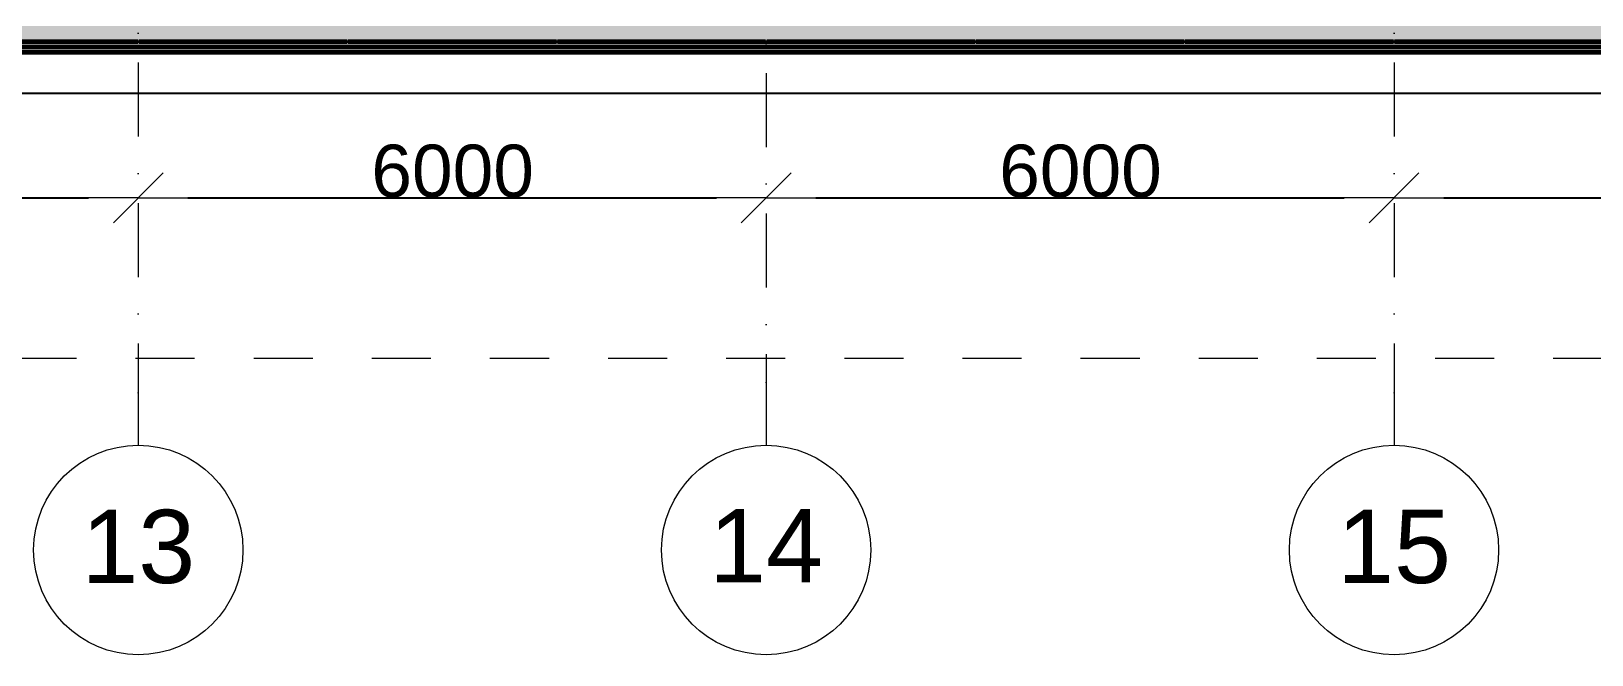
# Model space of a CAD drawing. Header units: millimetres. Extents: x -34838 to 729576, y -214038 to 121482.
# Drawn here: x 597157 to 612070, y -62187 to -56235 of the extents above; entities that cross this region are included whole.
import ezdxf
from ezdxf.enums import TextEntityAlignment as Align

# ---------------------------------------------------------------- set-up
doc = ezdxf.new("R2010")
doc.units = ezdxf.units.MM
doc.header["$MEASUREMENT"] = 0
doc.linetypes.add('Штриховая', pattern=[1128.888893, 564.444447, -564.444447])
doc.linetypes.add('Штрихпунктирная', pattern=[1340.555525, 705.555534, -352.777767, 0, -282.222223])
doc.layers.add('0_Ном._пера__54', color=7, linetype='Continuous', lineweight=15, true_color=0x5f5f5f)
for name, color, linetype in [('А _ ОСІ КООРДИНАЦІЙНІ.3D', 7, 'Continuous'), ('АБ _ 0 _ СТІНИ _ ЗОВНІШНІ .3D', 7, 'Continuous'), ('АБ _ 0 _ СТІНИ _ НАВІСНІ .3D', 7, 'Continuous'), ('АБ _ 3 _ ДАХИ _ КОНСТРУКЦІЯ .3D', 7, 'Continuous')]:
    doc.layers.add(name, color=color, linetype=linetype)
for name, color, linetype, lineweight in [('А _ ОСІ КООРДИНАЦІЙНІ.3D_Ном._пера__105', 7, 'Continuous', 13), ('А _ ОСІ КООРДИНАЦІЙНІ.3D_Ном._пера__25', 7, 'Continuous', 0), ('АБ _ 0 _ СТІНИ _ ЗОВНІШНІ .3D_Ном._пера__47', 7, 'Continuous', 20), ('АБ _ 0 _ СТІНИ _ НАВІСНІ .3D_Ном._пера__27', 7, 'Continuous', 35), ('АБ _ 3 _ ДАХИ _ КОНСТРУКЦІЯ .3D_Ном._пера__7', 7, 'Continuous', 60)]:
    doc.layers.add(name, color=color, linetype=linetype, lineweight=lineweight)
doc.styles.add('СГЕНЕРИР_СТИЛЬ_1', font='Arial.ttf')
doc.dimstyles.new('СГЕНЕРИР_СТИЛЬ__2', dxfattribs={"dimtxt": 500, "dimasz": 475, "dimexe": 0.18, "dimexo": 0.0625, "dimgap": 0.09, "dimtad": 1, "dimtih": 1, "dimtoh": 1, "dimdec": 0, "dimzin": 0, "dimdsep": 46, "dimtxsty": 'СГЕНЕРИР_СТИЛЬ_1', "dimblk": 'ARROWHEAD_6', "dimblk1": 'ARROWHEAD_6', "dimblk2": 'ARROWHEAD_6', "dimcen": 0.09, "dimse1": 1, "dimse2": 1, "dimclrd": 7, "dimclre": 7, "dimclrt": 7, "dimazin": 0, "dimtfac": 1, "dimtdec": 4, "dimtmove": 0, "dimatfit": 3, "dimfxl": 1, "dimtolj": 1, "dimtzin": 0, "dimarcsym": 0})

# ---------------------------------------------------------------- blocks, each defined once
blk = doc.blocks.new('Стена_4_4', base_point=(-150, -2075))
at = {"layer": 'АБ _ 0 _ СТІНИ _ ЗОВНІШНІ .3D', "linetype": 'Continuous', "lineweight": 0, "true_color": 0x000000}
h = blk.add_hatch(dxfattribs=at)
h.set_pattern_fill('М___БЕТОН_АРМОВАНИЙ___З__C5', color=18, style=0, pattern_type=2)
h.set_pattern_definition([(45, (0, 0), (-367.6955, 367.6955), []), (45, (-183.85, 183.85), (-367.6955, 367.6955), [390, -130, 0, -130])])
h.paths.add_polyline_path([(-150, -2200), (96150, -2200), (96150, -1950), (-150, -1950)])
at = {"layer": 'АБ _ 0 _ СТІНИ _ ЗОВНІШНІ .3D_Ном._пера__47', "color": 7, "linetype": 'Continuous', "lineweight": 20, "flags": 128}
blk.add_lwpolyline([(-150, -2200), (96150, -2200)], dxfattribs=at)
blk = doc.blocks.new('Балка_1_4', base_point=(0, -2175))
at = {"layer": 'АБ _ 3 _ ДАХИ _ КОНСТРУКЦІЯ .3D_Ном._пера__7', "color": 7, "linetype": 'Continuous', "lineweight": 60}
for p, q in [((0, -2150), (96000, -2150)), ((0, -2200), (96000, -2200))]:
    blk.add_line(p, q, dxfattribs=at)
blk = doc.blocks.new('ARROWHEAD_6')
at = {"color": 0, "linetype": 'Continuous', "lineweight": 0}
for p, q in [((-0.5, -0.5), (0.5, 0.5)), ((0, 0), (-1, 0))]:
    blk.add_line(p, q, dxfattribs=at)
blk = doc.blocks.new('*D457')
at = {"color": 7, "linetype": 'Continuous', "lineweight": -2, "transparency": 16777216}
blk.add_line((592655, -57825), (597705, -57825), dxfattribs=at)
at = {"layer": 'Defpoints', "color": 0, "linetype": 'Continuous', "transparency": 16777216}
for p in [(598180, -57825), (592180, -60187), (598180, -60187)]:
    blk.add_point(p, dxfattribs=at)
at = {"color": 7, "linetype": 'Continuous', "lineweight": -2, "transparency": 16777216, "xscale": 474.9999999999999, "yscale": 474.9999999999999, "zscale": 474.9999999999999, "rotation": 180}
blk.add_blockref('ARROWHEAD_6', (592180, -57825), dxfattribs=at)
at = {"color": 7, "linetype": 'Continuous', "lineweight": -2, "transparency": 16777216, "xscale": 474.9999999999999, "yscale": 474.9999999999999, "zscale": 474.9999999999999}
blk.add_blockref('ARROWHEAD_6', (598180, -57825), dxfattribs=at)
at = {"color": 7, "linetype": 'Continuous', "lineweight": 13, "transparency": 16777216, "insert": (595184, -57571), "char_height": 500, "attachment_point": 5, "style": 'СГЕНЕРИР_СТИЛЬ_1'}
blk.add_mtext('\\A1;6000', dxfattribs=at)
blk = doc.blocks.new('*D458')
at = {"color": 7, "linetype": 'Continuous', "lineweight": -2, "transparency": 16777216}
blk.add_line((598655, -57825), (603705, -57825), dxfattribs=at)
at = {"layer": 'Defpoints', "color": 0, "linetype": 'Continuous', "transparency": 16777216}
for p in [(604180, -57825), (598180, -60187), (604180, -60187)]:
    blk.add_point(p, dxfattribs=at)
at = {"color": 7, "linetype": 'Continuous', "lineweight": -2, "transparency": 16777216, "xscale": 474.9999999999999, "yscale": 474.9999999999999, "zscale": 474.9999999999999, "rotation": 180}
blk.add_blockref('ARROWHEAD_6', (598180, -57825), dxfattribs=at)
at = {"color": 7, "linetype": 'Continuous', "lineweight": -2, "transparency": 16777216, "xscale": 474.9999999999999, "yscale": 474.9999999999999, "zscale": 474.9999999999999}
blk.add_blockref('ARROWHEAD_6', (604180, -57825), dxfattribs=at)
at = {"color": 7, "linetype": 'Continuous', "lineweight": 13, "transparency": 16777216, "insert": (601184, -57571), "char_height": 500, "attachment_point": 5, "style": 'СГЕНЕРИР_СТИЛЬ_1'}
blk.add_mtext('\\A1;6000', dxfattribs=at)
blk = doc.blocks.new('*D459')
at = {"color": 7, "linetype": 'Continuous', "lineweight": -2, "transparency": 16777216}
blk.add_line((604655, -57825), (609705, -57825), dxfattribs=at)
at = {"layer": 'Defpoints', "color": 0, "linetype": 'Continuous', "transparency": 16777216}
for p in [(610180, -57825), (604180, -60187), (610180, -60187)]:
    blk.add_point(p, dxfattribs=at)
at = {"color": 7, "linetype": 'Continuous', "lineweight": -2, "transparency": 16777216, "xscale": 474.9999999999999, "yscale": 474.9999999999999, "zscale": 474.9999999999999, "rotation": 180}
blk.add_blockref('ARROWHEAD_6', (604180, -57825), dxfattribs=at)
at = {"color": 7, "linetype": 'Continuous', "lineweight": -2, "transparency": 16777216, "xscale": 474.9999999999999, "yscale": 474.9999999999999, "zscale": 474.9999999999999}
blk.add_blockref('ARROWHEAD_6', (610180, -57825), dxfattribs=at)
at = {"color": 7, "linetype": 'Continuous', "lineweight": 13, "transparency": 16777216, "insert": (607184, -57571), "char_height": 500, "attachment_point": 5, "style": 'СГЕНЕРИР_СТИЛЬ_1'}
blk.add_mtext('\\A1;6000', dxfattribs=at)
blk = doc.blocks.new('*D460')
at = {"color": 7, "linetype": 'Continuous', "lineweight": -2, "transparency": 16777216}
blk.add_line((610655, -57825), (615705, -57825), dxfattribs=at)
at = {"layer": 'Defpoints', "color": 0, "linetype": 'Continuous', "transparency": 16777216}
for p in [(616180, -57825), (610180, -60187), (616180, -60173)]:
    blk.add_point(p, dxfattribs=at)
at = {"color": 7, "linetype": 'Continuous', "lineweight": -2, "transparency": 16777216, "xscale": 474.9999999999999, "yscale": 474.9999999999999, "zscale": 474.9999999999999, "rotation": 180}
blk.add_blockref('ARROWHEAD_6', (610180, -57825), dxfattribs=at)
at = {"color": 7, "linetype": 'Continuous', "lineweight": -2, "transparency": 16777216, "xscale": 474.9999999999999, "yscale": 474.9999999999999, "zscale": 474.9999999999999}
blk.add_blockref('ARROWHEAD_6', (616180, -57825), dxfattribs=at)
at = {"color": 7, "linetype": 'Continuous', "lineweight": 13, "transparency": 16777216, "insert": (613184, -57571), "char_height": 500, "attachment_point": 5, "style": 'СГЕНЕРИР_СТИЛЬ_1'}
blk.add_mtext('\\A1;6000', dxfattribs=at)
blk = doc.blocks.new('*D462')
at = {"color": 7, "linetype": 'Continuous', "lineweight": -2, "transparency": 16777216}
blk.add_line((526655, -56825), (621705, -56825), dxfattribs=at)
at = {"layer": 'Defpoints', "color": 0, "linetype": 'Continuous', "transparency": 16777216}
for p in [(622180, -56825), (622180, -58175), (526180, -60187)]:
    blk.add_point(p, dxfattribs=at)
at = {"color": 7, "linetype": 'Continuous', "lineweight": -2, "transparency": 16777216, "xscale": 474.9999999999999, "yscale": 474.9999999999999, "zscale": 474.9999999999999, "rotation": 180}
blk.add_blockref('ARROWHEAD_6', (526180, -56825), dxfattribs=at)
at = {"color": 7, "linetype": 'Continuous', "lineweight": -2, "transparency": 16777216, "xscale": 474.9999999999999, "yscale": 474.9999999999999, "zscale": 474.9999999999999}
blk.add_blockref('ARROWHEAD_6', (622180, -56825), dxfattribs=at)
at = {"color": 7, "linetype": 'Continuous', "lineweight": 13, "transparency": 16777216, "insert": (574185, -56571), "char_height": 500, "attachment_point": 5, "style": 'СГЕНЕРИР_СТИЛЬ_1'}
blk.add_mtext('\\A1;96000', dxfattribs=at)
blk = doc.blocks.new('Навесная Стена_1_4')
at = {"layer": 'АБ _ 0 _ СТІНИ _ НАВІСНІ .3D', "linetype": 'Continuous', "lineweight": 0, "true_color": 0x000000}
for points in [[(70005, -2110), (70005, -2090), (71995, -2090), (71995, -2110)], [(72005, -2110), (72005, -2090), (73995, -2090), (73995, -2110)], [(74005, -2110), (74005, -2090), (75995, -2090), (75995, -2110)], [(76005, -2110), (76005, -2090), (77995, -2090), (77995, -2110)], [(78005, -2110), (78005, -2090), (79995, -2090), (79995, -2110)], [(80005, -2110), (80005, -2090), (81995, -2090), (81995, -2110)], [(82005, -2110), (82005, -2090), (83995, -2090), (83995, -2110)], [(84005, -2110), (84005, -2090), (85995, -2090), (85995, -2110)]]:
    blk.add_hatch(color=18, dxfattribs=at).paths.add_polyline_path(points)
at = {"layer": 'АБ _ 0 _ СТІНИ _ НАВІСНІ .3D_Ном._пера__27', "color": 7, "linetype": 'Continuous', "lineweight": 35}
for p, q in [((70005, -2090), (71995, -2090)), ((71995, -2110), (70005, -2110)), ((71995, -2090), (71995, -2110)), ((72005, -2090), (73995, -2090)), ((72005, -2110), (72005, -2090)), ((73995, -2110), (72005, -2110)), ((73995, -2090), (73995, -2110)), ((74005, -2090), (75995, -2090)), ((74005, -2110), (74005, -2090)), ((75995, -2110), (74005, -2110)), ((75995, -2090), (75995, -2110)), ((76005, -2090), (77995, -2090)), ((76005, -2110), (76005, -2090)), ((77995, -2110), (76005, -2110)), ((77995, -2090), (77995, -2110)), ((78005, -2090), (79995, -2090)), ((78005, -2110), (78005, -2090)), ((79995, -2110), (78005, -2110)), ((79995, -2090), (79995, -2110)), ((80005, -2090), (81995, -2090)), ((80005, -2110), (80005, -2090)), ((81995, -2110), (80005, -2110)), ((81995, -2090), (81995, -2110)), ((82005, -2090), (83995, -2090)), ((82005, -2110), (82005, -2090)), ((83995, -2110), (82005, -2110)), ((83995, -2090), (83995, -2110)), ((84005, -2090), (85995, -2090)), ((84005, -2110), (84005, -2090)), ((85995, -2110), (84005, -2110))]:
    blk.add_line(p, q, dxfattribs=at)
blk = doc.blocks.new('Стандартный Маркер Сетки')
at = {"layer": 'А _ ОСІ КООРДИНАЦІЙНІ.3D_Ном._пера__105', "color": 7, "linetype": 'Штрихпунктирная', "lineweight": 13}
for p, q in [((500, 0), (18399, 0)), ((18399, 0), (18899, 0))]:
    blk.add_line(p, q, dxfattribs=at)
at = {"layer": 'А _ ОСІ КООРДИНАЦІЙНІ.3D_Ном._пера__105', "color": 7, "linetype": 'Continuous', "lineweight": 13}
blk.add_circle((19899, 0), 1000, dxfattribs=at)
at = {"layer": 'А _ ОСІ КООРДИНАЦІЙНІ.3D_Ном._пера__105', "color": 7, "linetype": 'Штрихпунктирная', "lineweight": 13}
blk.add_point((18399, 0), dxfattribs=at)
blk.add_point((18399, 0), dxfattribs=at)
at = {"layer": 'А _ ОСІ КООРДИНАЦІЙНІ.3D_Ном._пера__25', "color": 7, "lineweight": 0, "style": 'СГЕНЕРИР_СТИЛЬ_1'}
blk.add_attdef('AC_MarkerText_1', text='', height=700, rotation=90, dxfattribs=at).set_placement((19899, 40), align=Align.MIDDLE_CENTER)
blk = doc.blocks.new('Стандартный Маркер Сетки_3')
at = {"layer": 'А _ ОСІ КООРДИНАЦІЙНІ.3D_Ном._пера__105', "color": 7, "linetype": 'Штрихпунктирная', "lineweight": 13}
for p, q in [((600, 0), (18299, 0)), ((18299, 0), (18899, 0))]:
    blk.add_line(p, q, dxfattribs=at)
at = {"layer": 'А _ ОСІ КООРДИНАЦІЙНІ.3D_Ном._пера__105', "color": 7, "linetype": 'Continuous', "lineweight": 13}
blk.add_circle((19899, 0), 1000, dxfattribs=at)
at = {"layer": 'А _ ОСІ КООРДИНАЦІЙНІ.3D_Ном._пера__105', "color": 7, "linetype": 'Штрихпунктирная', "lineweight": 13}
blk.add_point((18299, 0), dxfattribs=at)
blk.add_point((18299, 0), dxfattribs=at)
at = {"layer": 'А _ ОСІ КООРДИНАЦІЙНІ.3D_Ном._пера__25', "color": 7, "lineweight": 0, "style": 'СГЕНЕРИР_СТИЛЬ_1'}
blk.add_attdef('AC_MarkerText_1', text='', height=700, rotation=90, dxfattribs=at).set_placement((19899, 40), align=Align.MIDDLE_CENTER)

msp = doc.modelspace()

# ---------------------------------------------------------------- linework, layer by layer
at = {"layer": '0_Ном._пера__54', "color": 251, "linetype": 'Штриховая', "lineweight": 15, "true_color": 0x5f5f5f}
msp.add_line((525905, -59354.5), (622430, -59354.5), dxfattribs=at)

# ---------------------------------------------------------------- block references
at = {"layer": 'А _ ОСІ КООРДИНАЦІЙНІ.3D', "color": 7, "linetype": 'Continuous', "lineweight": 60}
ref = msp.add_blockref('Стандартный Маркер Сетки', (598180, -41287.4), dxfattribs=dict(at, zscale=1000, rotation=270))
ref.add_attrib('AC_MarkerText_1', '13', dxfattribs={"layer": 'А _ ОСІ КООРДИНАЦІЙНІ.3D_Ном._пера__25', "color": 7, "lineweight": 0, "height": 700, "rotation": 360, "style": 'СГЕНЕРИР_СТИЛЬ_1'}).set_placement((598180, -61152.6), align=Align.MIDDLE_CENTER)
ref = msp.add_blockref('Стандартный Маркер Сетки_3', (604180, -41287.4), dxfattribs=dict(at, zscale=1000, rotation=270))
ref.add_attrib('AC_MarkerText_1', '14', dxfattribs={"layer": 'А _ ОСІ КООРДИНАЦІЙНІ.3D_Ном._пера__25', "color": 7, "lineweight": 0, "height": 700, "rotation": 360, "style": 'СГЕНЕРИР_СТИЛЬ_1'}).set_placement((604180, -61146.6), align=Align.MIDDLE_CENTER)
ref = msp.add_blockref('Стандартный Маркер Сетки', (610180, -41287.4), dxfattribs=dict(at, zscale=1000, rotation=270))
ref.add_attrib('AC_MarkerText_1', '15', dxfattribs={"layer": 'А _ ОСІ КООРДИНАЦІЙНІ.3D_Ном._пера__25', "color": 7, "lineweight": 0, "height": 700, "rotation": 360, "style": 'СГЕНЕРИР_СТИЛЬ_1'}).set_placement((610180, -61152.4), align=Align.MIDDLE_CENTER)
at = {"layer": 'АБ _ 0 _ СТІНИ _ ЗОВНІШНІ .3D', "color": 7, "lineweight": 20}
msp.add_blockref('Стена_4_4', (526030, -56309.5), dxfattribs=at)
at = {"layer": 'АБ _ 0 _ СТІНИ _ НАВІСНІ .3D', "linetype": 'Continuous', "lineweight": 0}
msp.add_blockref('Навесная Стена_1_4', (526180, -54234.5), dxfattribs=at)
at = {"layer": 'АБ _ 3 _ ДАХИ _ КОНСТРУКЦІЯ .3D', "color": 7, "lineweight": 60}
msp.add_blockref('Балка_1_4', (526180, -56409.5), dxfattribs=at)

# ---------------------------------------------------------------- dimensions: what is measured, and where the dimension line sits
at = {"color": 7, "linetype": 'Continuous', "lineweight": 13}
for base, p1, p2, picture, middle in [((622180, -56824.5), (526180, -60186.6), (622180, -58174.5), '*D462', (574184.8, -56824.5)), ((598180, -57824.5), (592180, -60186.6), (598180, -60186.6), '*D457', (595183.9, -57824.5)), ((604180, -57824.5), (598180, -60186.6), (604180, -60186.6), '*D458', (601183.9, -57824.5)), ((610180, -57824.5), (604180, -60186.6), (610180, -60186.6), '*D459', (607183.9, -57824.5)), ((616180, -57824.5), (610180, -60186.6), (616180, -60173.4), '*D460', (613183.9, -57824.5))]:
    dim = msp.add_linear_dim(base=base, p1=p1, p2=p2, dimstyle='СГЕНЕРИР_СТИЛЬ__2', dxfattribs=at)
    dim.commit()
    dim.dimension.update_dxf_attribs({"geometry": picture, "text_midpoint": middle, "dimtype": 160})

doc.saveas('drawing.dxf')
